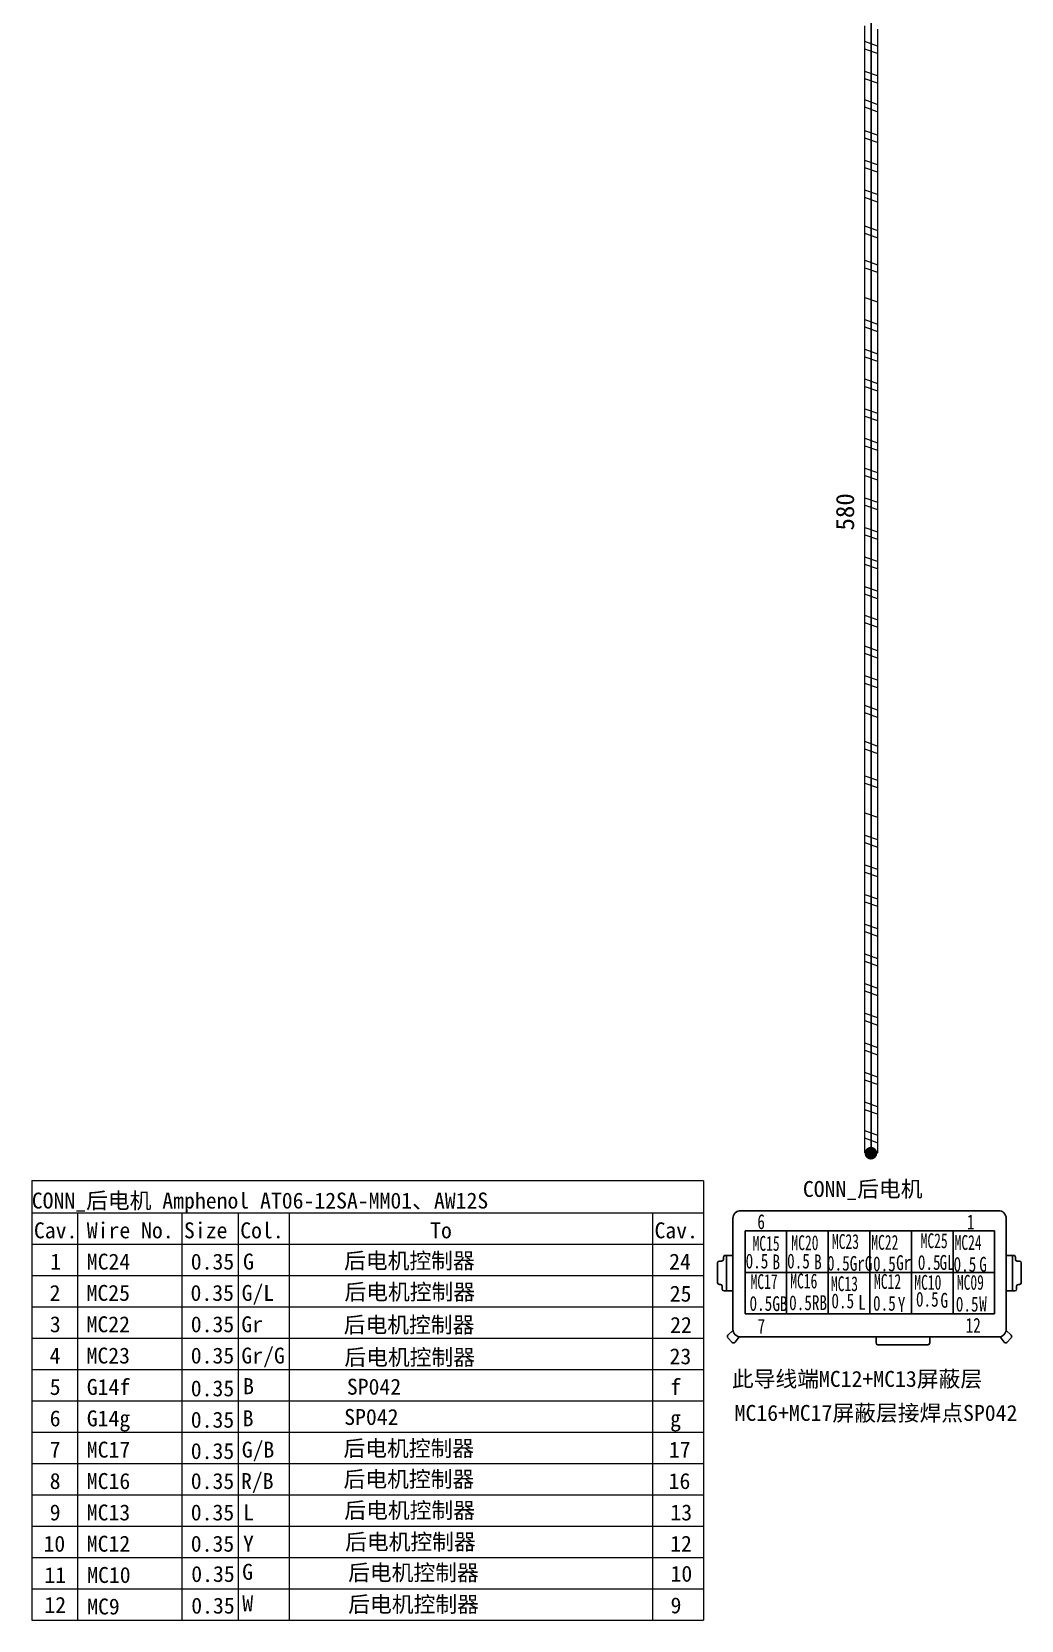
# Model space of a CAD drawing. Header units: millimetres. Extents: x 17 to 3784, y 12 to 1382.
# Drawn here: x 1939.6 to 2018, y 815.1 to 941.1 of the extents above; entities that cross this region are included whole.
import ezdxf

# ---------------------------------------------------------------- set-up
doc = ezdxf.new("R2010")
doc.units = ezdxf.units.MM
doc.layers.add('全新开发部分', color=7, linetype='Continuous', lineweight=18)
doc.styles.add('FangSong_GB2312_Style', font='simfang.ttf')
doc.styles.add('样式 2', font='', dxfattribs={"width": 0.75})
doc.styles.get('样式 2').set_extended_font_data('宋体')

msp = doc.modelspace()

# ---------------------------------------------------------------- hatches: boundary and pattern name
h = msp.add_hatch(color=0)
edge = h.paths.add_edge_path(flags=0)
edge.add_arc((2006.08, 852.15), 0.507, 180, 540)

# ---------------------------------------------------------------- linework, layer by layer
for p, q in [((2005.6, 852.18), (2006.59, 852.18)), ((1995.12, 844.05), (1994.54, 844.05)), ((1994.63, 844.05), (1994.63, 841.24)), ((2016.8, 844.05), (2017.39, 844.05)), ((2017.29, 844.05), (2017.29, 841.24)), ((1993.93, 843.45), (1993.93, 841.88)), ((1994.25, 843.59), (1994.07, 843.59)), ((1994.4, 843.91), (1994.4, 843.73)), ((2017.53, 843.91), (2017.53, 843.73)), ((2017.67, 843.59), (2017.85, 843.59)), ((2017.99, 843.45), (2017.99, 841.88)), ((1994.07, 841.74), (1994.15, 841.74)), ((1994.3, 841.6), (1994.3, 841.37)), ((2017.63, 841.6), (2017.63, 841.37)), ((2017.85, 841.74), (2017.77, 841.74)), ((1994.44, 841.23), (1995.12, 841.23)), ((2017.49, 841.23), (2016.8, 841.23)), ((1995.15, 838.09), (1994.75, 837.72)), ((2016.8, 838.09), (2017.2, 837.72)), ((1994.75, 837.52), (1995.09, 837.15)), ((1995.31, 837.16), (1995.63, 837.6)), ((2006.49, 837.58), (2006.49, 837.1)), ((2006.63, 836.96), (2010.6, 836.96)), ((2010.74, 837.1), (2010.74, 837.58)), ((2016.64, 837.16), (2016.32, 837.6)), ((2017.2, 837.52), (2016.86, 837.15))]:
    msp.add_line(p, q)
at = {"color": 0}
for p, q in [((1996.11, 842.7), (1996.11, 846)), ((1999.4, 846), (1996.11, 846)), ((1996.11, 846), (1996.11, 842.7)), ((1999.4, 842.7), (1999.4, 846)), ((2002.7, 846), (1999.4, 846)), ((1999.4, 846), (1999.4, 842.7)), ((2002.7, 842.7), (2002.7, 846)), ((2006, 846), (2002.7, 846)), ((2006, 842.7), (2006, 846)), ((2006, 842.7), (2006, 846)), ((2009.29, 846), (2006, 846)), ((2006, 846), (2006, 842.7)), ((2009.29, 842.7), (2009.29, 846)), ((2012.59, 846), (2009.29, 846)), ((2009.29, 846), (2009.29, 842.7)), ((2012.59, 842.7), (2012.59, 846)), ((2015.88, 846), (2012.59, 846)), ((2015.88, 842.7), (2015.88, 846)), ((1996.11, 842.7), (1999.4, 842.7)), ((1996.11, 839.41), (1996.11, 842.7)), ((1999.4, 842.7), (1996.11, 842.7)), ((1996.11, 842.7), (1996.11, 839.41)), ((1999.4, 842.7), (2002.7, 842.7)), ((1999.4, 839.41), (1999.4, 842.7)), ((2002.7, 842.7), (1999.4, 842.7)), ((1999.4, 842.7), (1999.4, 839.41)), ((2002.7, 842.7), (2006, 842.7)), ((2002.7, 839.41), (2002.7, 842.7)), ((2006, 842.7), (2002.7, 842.7)), ((2006, 839.41), (2006, 842.7)), ((2006, 842.7), (2009.29, 842.7)), ((2006, 839.41), (2006, 842.7)), ((2009.29, 842.7), (2006, 842.7)), ((2006, 842.7), (2006, 839.41)), ((2009.29, 842.7), (2012.59, 842.7)), ((2009.29, 839.41), (2009.29, 842.7)), ((2012.59, 842.7), (2009.29, 842.7)), ((2009.29, 842.7), (2009.29, 839.41)), ((2012.59, 842.7), (2015.88, 842.7)), ((2012.59, 839.41), (2012.59, 842.7)), ((2015.88, 842.7), (2012.59, 842.7)), ((2015.88, 839.41), (2015.88, 842.7)), ((1996.11, 839.41), (1999.4, 839.41)), ((1999.4, 839.41), (2002.7, 839.41)), ((2002.7, 839.41), (2006, 839.41)), ((2006, 839.41), (2009.29, 839.41)), ((2009.29, 839.41), (2012.59, 839.41)), ((2012.59, 839.41), (2015.88, 839.41))]:
    msp.add_line(p, q, dxfattribs=at)
at = {"color": 0, "linetype": 'Continuous', "lineweight": 25}
msp.add_lwpolyline([(2006.1, 940.4), (2006.1, 967.02)], dxfattribs=at)
at = {"color": 7, "linetype": 'Continuous', "lineweight": 0}
for points in [[(2005.61, 938.65), (2005.61, 941.55)], [(2006.59, 941.29), (2006.59, 938.65)], [(2006.59, 939.94), (2005.61, 940.3)], [(2006.59, 939.36), (2005.61, 939.71)], [(2005.61, 936.29), (2005.61, 938.65)], [(2006.59, 938.65), (2006.59, 936.29)], [(2006.59, 937.59), (2005.61, 937.94)], [(2006.59, 937), (2005.61, 937.35)], [(2005.61, 933.94), (2005.61, 936.29)], [(2006.59, 936.29), (2006.59, 933.94)], [(2006.57, 935.32), (2005.59, 935.68)], [(2006.57, 934.73), (2005.59, 935.09)], [(2005.61, 931.59), (2005.61, 933.94)], [(2006.59, 933.94), (2006.59, 931.59)], [(2006.59, 932.88), (2005.61, 933.23)], [(2006.59, 932.29), (2005.61, 932.65)], [(2005.61, 929.23), (2005.61, 931.59)], [(2006.59, 931.59), (2006.59, 929.23)], [(2006.59, 930.53), (2005.61, 930.88)], [(2006.59, 929.94), (2005.61, 930.29)], [(2005.61, 925.87), (2005.61, 929.23)], [(2006.59, 928.17), (2005.61, 928.53)], [(2006.59, 929.23), (2006.59, 925.79)], [(2006.59, 927.58), (2005.61, 927.94)], [(2005.61, 923.67), (2005.61, 926.02)], [(2006.59, 926.02), (2006.59, 923.67)], [(2006.58, 925.32), (2005.6, 925.67)], [(2006.58, 924.73), (2005.6, 925.08)], [(2005.61, 921.32), (2005.61, 923.67)], [(2006.59, 923.67), (2006.59, 921.32)], [(2005.61, 922.96), (2006.59, 922.61)], [(2005.61, 922.37), (2006.59, 922.02)], [(2005.61, 918.96), (2005.61, 921.32)], [(2006.59, 921.32), (2006.59, 918.96)], [(2005.61, 920.02), (2006.59, 919.67)], [(2005.61, 916.61), (2005.61, 918.96)], [(2006.59, 918.96), (2006.59, 916.61)], [(2005.61, 918.25), (2006.59, 917.9)], [(2005.61, 917.67), (2006.59, 917.31)], [(2005.61, 914.25), (2005.61, 916.61)], [(2005.61, 915.9), (2006.59, 915.55)], [(2006.59, 916.61), (2006.59, 914.25)], [(2005.61, 915.31), (2006.59, 914.96)], [(2005.61, 911.9), (2005.61, 914.25)], [(2005.61, 913.55), (2006.59, 913.19)], [(2006.59, 914.25), (2006.59, 911.9)], [(2005.61, 912.96), (2006.59, 912.6)], [(2005.61, 909.54), (2005.61, 911.9)], [(2005.61, 911.19), (2006.59, 910.84)], [(2006.59, 911.9), (2006.59, 909.54)], [(2005.61, 910.6), (2006.59, 910.25)], [(2005.61, 907.19), (2005.61, 909.54)], [(2006.59, 909.54), (2006.59, 907.19)], [(2005.61, 908.84), (2006.59, 908.48)], [(2005.61, 908.25), (2006.59, 907.9)], [(2005.61, 904.83), (2005.61, 907.19)], [(2006.59, 907.19), (2006.59, 904.83)], [(2005.61, 906.48), (2006.59, 906.13)], [(2005.61, 905.89), (2006.59, 905.54)], [(2005.61, 902.48), (2005.61, 904.83)], [(2006.59, 904.83), (2006.59, 902.48)], [(2005.61, 904.13), (2006.59, 903.78)], [(2005.61, 903.54), (2006.59, 903.19)], [(2005.61, 900.13), (2005.61, 902.48)], [(2006.59, 902.48), (2006.59, 900.13)], [(2005.61, 901.77), (2006.59, 901.42)], [(2005.61, 901.19), (2006.59, 900.83)], [(2005.61, 897.77), (2005.61, 900.12)], [(2006.59, 899.06), (2005.61, 899.42)], [(2006.59, 900.12), (2006.59, 897.77)], [(2006.59, 898.48), (2005.61, 898.83)], [(2005.61, 895.42), (2005.61, 897.77)], [(2006.59, 896.71), (2005.61, 897.06)], [(2006.59, 897.77), (2006.59, 895.42)], [(2006.59, 896.12), (2005.61, 896.48)], [(2006.57, 894.44), (2005.59, 894.8)], [(2005.61, 893.06), (2005.61, 895.42)], [(2006.59, 895.42), (2006.59, 893.06)], [(2006.57, 893.86), (2005.59, 894.21)], [(2005.61, 890.71), (2005.61, 893.06)], [(2006.59, 892), (2005.61, 892.36)], [(2006.59, 893.06), (2006.59, 890.71)], [(2006.59, 891.41), (2005.61, 891.77)], [(2005.61, 888.35), (2005.61, 890.71)], [(2006.59, 890.71), (2006.59, 888.35)], [(2006.59, 889.65), (2005.61, 890)], [(2006.59, 889.06), (2005.61, 889.41)], [(2005.61, 884.99), (2005.61, 888.35)], [(2006.59, 888.35), (2006.59, 884.91)], [(2006.59, 887.29), (2005.61, 887.65)], [(2006.59, 886.7), (2005.61, 887.06)], [(2006.58, 884.44), (2005.6, 884.79)], [(2005.61, 882.79), (2005.61, 885.14)], [(2006.59, 885.14), (2006.59, 882.79)], [(2006.58, 883.85), (2005.6, 884.2)], [(2005.61, 880.44), (2005.61, 882.79)], [(2005.61, 882.08), (2006.59, 881.73)], [(2006.59, 882.79), (2006.59, 880.44)], [(2005.61, 881.5), (2006.59, 881.14)], [(2005.61, 878.08), (2005.61, 880.44)], [(2006.59, 880.44), (2006.59, 878.08)], [(2005.61, 879.14), (2006.59, 878.79)], [(2005.61, 875.73), (2005.61, 878.08)], [(2006.59, 878.08), (2006.59, 875.73)], [(2005.61, 877.38), (2006.59, 877.02)], [(2005.61, 876.79), (2006.59, 876.43)], [(2005.61, 873.37), (2005.61, 875.73)], [(2006.59, 875.73), (2006.59, 873.37)], [(2005.61, 875.02), (2006.59, 874.67)], [(2005.61, 874.43), (2006.59, 874.08)], [(2005.61, 871.02), (2005.61, 873.37)], [(2006.59, 873.37), (2006.59, 871.02)], [(2005.61, 872.67), (2006.59, 872.31)], [(2005.61, 872.08), (2006.59, 871.73)], [(2005.61, 868.66), (2005.61, 871.02)], [(2006.59, 871.02), (2006.59, 868.66)], [(2005.61, 870.31), (2006.59, 869.96)], [(2005.61, 869.72), (2006.59, 869.37)], [(2005.61, 866.31), (2005.61, 868.66)], [(2005.61, 867.96), (2006.59, 867.6)], [(2006.59, 868.66), (2006.59, 866.31)], [(2005.61, 867.37), (2006.59, 867.02)], [(2005.61, 863.96), (2005.61, 866.31)], [(2005.61, 865.6), (2006.59, 865.25)], [(2006.59, 866.31), (2006.59, 863.96)], [(2005.61, 865.02), (2006.59, 864.66)], [(2005.61, 861.6), (2005.61, 863.96)], [(2005.61, 863.25), (2006.59, 862.9)], [(2006.59, 863.96), (2006.59, 861.6)], [(2005.61, 862.66), (2006.59, 862.31)], [(2005.61, 859.25), (2005.61, 861.6)], [(2005.61, 860.9), (2006.59, 860.54)], [(2006.59, 861.6), (2006.59, 859.25)], [(2005.61, 860.31), (2006.59, 859.95)], [(2005.61, 856.89), (2005.61, 859.25)], [(2006.59, 859.25), (2006.59, 856.89)], [(2006.59, 858.19), (2005.61, 858.54)], [(2006.59, 857.6), (2005.61, 857.95)], [(2005.61, 854.54), (2005.61, 856.89)], [(2006.59, 856.89), (2006.59, 854.54)], [(2006.59, 855.83), (2005.61, 856.19)], [(2006.59, 855.25), (2005.61, 855.6)], [(2005.61, 852.18), (2005.61, 854.54)], [(2006.59, 854.54), (2006.59, 852.18)], [(2006.57, 853.57), (2005.59, 853.92)], [(2006.57, 852.98), (2005.59, 853.33)]]:
    msp.add_lwpolyline(points, dxfattribs=at)
at = {"color": 7, "linetype": 'Continuous', "lineweight": 25}
for points in [[(2006.1, 941.01), (2006.1, 923.67)], [(2006.1, 899.37), (2006.1, 923.67)], [(2006.1, 900.13), (2006.1, 882.79)], [(2006.1, 858.49), (2006.1, 882.79)], [(2006.1, 859.25), (2006.1, 852.15)]]:
    msp.add_lwpolyline(points, dxfattribs=at)
at = {"color": 7, "linetype": 'Continuous', "lineweight": 13}
for points in [[(2006.1, 941), (2006.1, 923.67)], [(2006.1, 923.67), (2006.1, 900.16)], [(2006.1, 900.12), (2006.1, 882.79)], [(2006.1, 882.79), (2006.1, 859.28)], [(2006.1, 859.25), (2006.1, 852.15)], [(1939.58, 849.98), (1992.82, 849.98)], [(1939.58, 849.98), (1939.58, 815.11)], [(1992.81, 849.96), (1992.81, 815.11)], [(1939.58, 847.43), (1992.82, 847.43)], [(1943.2, 847.39), (1943.2, 815.11)], [(1951.48, 847.43), (1951.48, 815.11)], [(1955.93, 847.43), (1955.93, 815.11)], [(1959.99, 847.43), (1959.99, 815.11)], [(1988.76, 847.43), (1988.76, 815.11)], [(1939.58, 844.94), (1992.82, 844.94)], [(1939.58, 842.46), (1992.82, 842.46)], [(1939.58, 839.97), (1992.82, 839.97)], [(1939.58, 837.48), (1992.82, 837.48)], [(1939.58, 835), (1992.82, 835)], [(1939.58, 832.51), (1992.82, 832.51)], [(1939.58, 830.03), (1992.82, 830.03)], [(1939.58, 825.06), (1992.82, 825.06)], [(1939.58, 822.57), (1992.82, 822.57)], [(1939.58, 820.09), (1992.82, 820.09)], [(1939.58, 817.6), (1992.82, 817.6)], [(1939.58, 815.11), (1992.82, 815.11)]]:
    msp.add_lwpolyline(points, dxfattribs=at)
msp.add_lwpolyline([(1995.76, 847.59), (2016.19, 847.59, -0.414214), (2016.8, 846.98), (2016.8, 838.19, -0.414214), (2016.19, 837.58), (1995.76, 837.58, -0.414214), (1995.15, 838.19), (1995.15, 846.98, -0.414214)], format="xyb", close=True)
at = {"color": 0, "linetype": 'Continuous', "lineweight": 13}
msp.add_lwpolyline([(1939.58, 827.54), (1992.82, 827.54)], dxfattribs=at)
for centre, start, end in [((1994.54, 843.91), 90, 180), ((2017.39, 843.91), 0, 90), ((1994.07, 843.45), 90, 180), ((1994.25, 843.73), 270, 0), ((2017.67, 843.73), 180, 270), ((2017.85, 843.45), 0, 90), ((1994.07, 841.88), 180, 270), ((1994.15, 841.6), 0, 90), ((2017.77, 841.6), 90, 180), ((2017.85, 841.88), 270, 0), ((1994.44, 841.37), 180, 270), ((2017.49, 841.37), 270, 0), ((1994.85, 837.62), 132.8121, 222.6259), ((2017.1, 837.62), 317.3741, 47.1879), ((1995.2, 837.24), 222.6259, 324.6765), ((2006.63, 837.1), 180, 270), ((2010.6, 837.1), 270, 0), ((2016.75, 837.24), 215.3235, 317.3741)]:
    msp.add_arc(centre, 0.141, start, end)

# ---------------------------------------------------------------- texts
at = {"color": 7, "linetype": 'Continuous', "style": 'FangSong_GB2312_Style'}
msp.add_text('580', height=1.447, rotation=90, dxfattribs=at).set_placement((2004.75, 901.53))
for s, height, p in [('CONN_后电机 Amphenol AT06-12SA-MM01、AW12S', 1.2655, (1939.58, 847.76)), ('Cav.', 1.265, (1939.75, 845.4)), ('Wire No.', 1.265, (1943.94, 845.4)), ('Size', 1.265, (1951.64, 845.4)), ('Col.', 1.265, (1956.1, 845.4)), ('To', 1.265, (1971.15, 845.4)), ('Cav.', 1.265, (1988.93, 845.4)), ('1', 1.27, (1941.04, 842.92)), ('MC24', 1.265, (1943.94, 842.92)), ('0.35', 1.265, (1952.18, 842.92)), ('G', 1.27, (1956.32, 842.92)), ('后电机控制器', 1.265, (1964.33, 842.99)), ('24', 1.265, (1990.09, 842.92)), ('2', 1.27, (1940.99, 840.43)), ('MC25', 1.265, (1943.92, 840.44)), ('0.35', 1.265, (1952.16, 840.44)), ('G/L', 1.265, (1956.21, 840.44)), ('后电机控制器', 1.265, (1964.36, 840.52)), ('25', 1.265, (1990.14, 840.38)), ('3', 1.27, (1941.01, 837.95)), ('MC22', 1.265, (1943.92, 837.95)), ('0.35', 1.265, (1952.18, 837.95)), ('Gr', 1.265, (1956.19, 837.95)), ('后电机控制器', 1.265, (1964.3, 837.91)), ('22', 1.265, (1990.17, 837.9)), ('4', 1.27, (1940.99, 835.46)), ('MC23', 1.265, (1943.92, 835.47)), ('0.35', 1.265, (1952.18, 835.47)), ('Gr/G', 1.265, (1956.19, 835.47)), ('后电机控制器', 1.265, (1964.35, 835.34)), ('23', 1.265, (1990.12, 835.41)), ('5', 1.27, (1941, 832.98)), ('G14f', 1.265, (1943.94, 832.98)), ('0.35', 1.265, (1952.18, 832.87)), ('B', 1.27, (1956.33, 833.04)), ('SP042', 1.265, (1964.55, 833)), ('f', 1.27, (1990.17, 832.98)), ('6', 1.27, (1941, 830.49)), ('G14g', 1.265, (1943.94, 830.49)), ('0.35', 1.265, (1952.18, 830.38)), ('B', 1.27, (1956.29, 830.49)), ('SP042', 1.265, (1964.34, 830.6)), ('g', 1.27, (1990.17, 830.49)), ('7', 1.27, (1941, 828.01)), ('MC17', 1.265, (1943.94, 828.01)), ('0.35', 1.265, (1952.18, 827.9)), ('G/B', 1.265, (1956.22, 828.01)), ('8', 1.27, (1941, 825.52)), ('MC16', 1.265, (1943.94, 825.52)), ('0.35', 1.265, (1952.18, 825.52)), ('R/B', 1.265, (1956.16, 825.52)), ('后电机控制器', 1.265, (1964.29, 825.67)), ('16', 1.265, (1990.05, 825.52)), ('9', 1.27, (1941, 823.03)), ('MC13', 1.265, (1943.94, 823.03)), ('0.35', 1.265, (1952.18, 823.03)), ('L', 1.27, (1956.33, 823.03)), ('后电机控制器', 1.265, (1964.35, 823.2)), ('10', 1.265, (1940.51, 820.55)), ('MC12', 1.265, (1943.94, 820.55)), ('0.35', 1.265, (1952.18, 820.55)), ('Y', 1.27, (1956.32, 820.55)), ('12', 1.265, (1990.17, 820.55)), ('11', 1.265, (1940.58, 818.06)), ('MC10', 1.265, (1943.97, 818.07)), ('0.35', 1.265, (1952.22, 818.15)), ('G', 1.27, (1956.25, 818.32)), ('后电机控制器', 1.265, (1964.65, 818.26)), ('10', 1.265, (1990.2, 818.17)), ('12', 1.265, (1940.58, 815.7)), ('MC9', 1.265, (1943.97, 815.57)), ('0.35', 1.265, (1952.22, 815.64)), ('W', 1.27, (1956.26, 815.82)), ('后电机控制器', 1.265, (1964.66, 815.75)), ('9', 1.27, (1990.2, 815.66))]:
    msp.add_text(s, height=height, dxfattribs=at).set_placement(p)
at = {"color": 0, "linetype": 'Continuous', "style": 'FangSong_GB2312_Style'}
for s, p in [('CONN_后电机', (2000.69, 848.68)), ('后电机控制器', (1964.28, 828.11)), ('17', (1990.07, 828.01)), ('13', (1990.19, 823.03)), ('后电机控制器', (1964.41, 820.7))]:
    msp.add_text(s, height=1.265, dxfattribs=at).set_placement(p)
at = {"color": 1, "linetype": 'Continuous', "style": 'FangSong_GB2312_Style'}
for s, p in [('此导线端MC12+MC13屏蔽层', (1995.06, 833.62)), ('MC16+MC17屏蔽层接焊点SP042', (1995.28, 830.92))]:
    msp.add_text(s, height=1.2655, dxfattribs=at).set_placement(p)
at = {"layer": '全新开发部分', "color": 0, "style": '样式 2'}
for s, height, width, p in [('MC15', 1.177, 0.67, (1996.7, 844.41)), ('MC20', 1.177, 0.67, (1999.78, 844.46)), ('MC23', 1.177, 0.67, (2002.99, 844.56)), ('MC22', 1.177, 0.67, (2006.11, 844.49)), ('MC25', 1.177, 0.67, (2010.02, 844.62)), ('MC24', 1.177, 0.67, (2012.71, 844.48)), ('0.5', 1.177, 0.75, (1996.15, 843.01)), ('B', 1.18, 0.75, (1998.28, 842.94)), ('0.5', 1.177, 0.75, (1999.44, 843.01)), ('B', 1.18, 0.75, (2001.58, 842.94)), ('0.5', 1.177, 0.75, (2002.6, 842.84)), ('GrG', 1.177, 0.75, (2004.4, 842.82)), ('Gr', 1.177, 0.75, (2008.08, 842.88)), ('0.5', 1.177, 0.75, (2009.8, 842.9)), ('GL', 1.177, 0.75, (2011.52, 842.9)), ('0.5', 1.177, 0.75, (2006.25, 842.79)), ('0.5', 1.177, 0.75, (2012.63, 842.75)), ('G', 1.18, 0.75, (2014.67, 842.75)), ('MC17', 1.177, 0.67, (1996.54, 841.38)), ('MC16', 1.177, 0.67, (1999.69, 841.43)), ('MC13', 1.177, 0.67, (2002.91, 841.21)), ('MC12', 1.177, 0.67, (2006.33, 841.39)), ('MC10', 1.177, 0.67, (2009.52, 841.32)), ('MC09', 1.177, 0.67, (2012.89, 841.32)), ('0.5', 1.177, 0.75, (1996.46, 839.65)), ('GB', 1.177, 0.75, (1998.27, 839.63)), ('0.5', 1.177, 0.75, (1999.6, 839.7)), ('RB', 1.177, 0.75, (2001.4, 839.71)), ('0.5', 1.177, 0.75, (2002.95, 839.85)), ('L', 1.18, 0.75, (2005.08, 839.73)), ('0.5', 1.177, 0.75, (2006.25, 839.66)), ('Y', 1.18, 0.75, (2008.21, 839.57)), ('0.5', 1.177, 0.75, (2009.65, 839.98)), ('G', 1.18, 0.75, (2011.59, 839.89)), ('0.5', 1.177, 0.75, (2012.81, 839.59)), ('W', 1.18, 0.75, (2014.66, 839.62))]:
    msp.add_text(s, height=height, dxfattribs=dict(at, width=width)).set_placement(p)
at = {"layer": '全新开发部分', "color": 0, "width": 6.8777, "attachment_point": 1, "style": '样式 2'}
for s, insert, char_height in [('6', (1997.08, 847.31), 1.18), ('1', (2013.69, 847.28), 1.18), ('7', (1997.1, 839.02), 1.18), ('12', (2013.59, 839.09), 1.177)]:
    msp.add_mtext(s, dxfattribs=dict(at, insert=insert, char_height=char_height))

doc.saveas('drawing.dxf')
